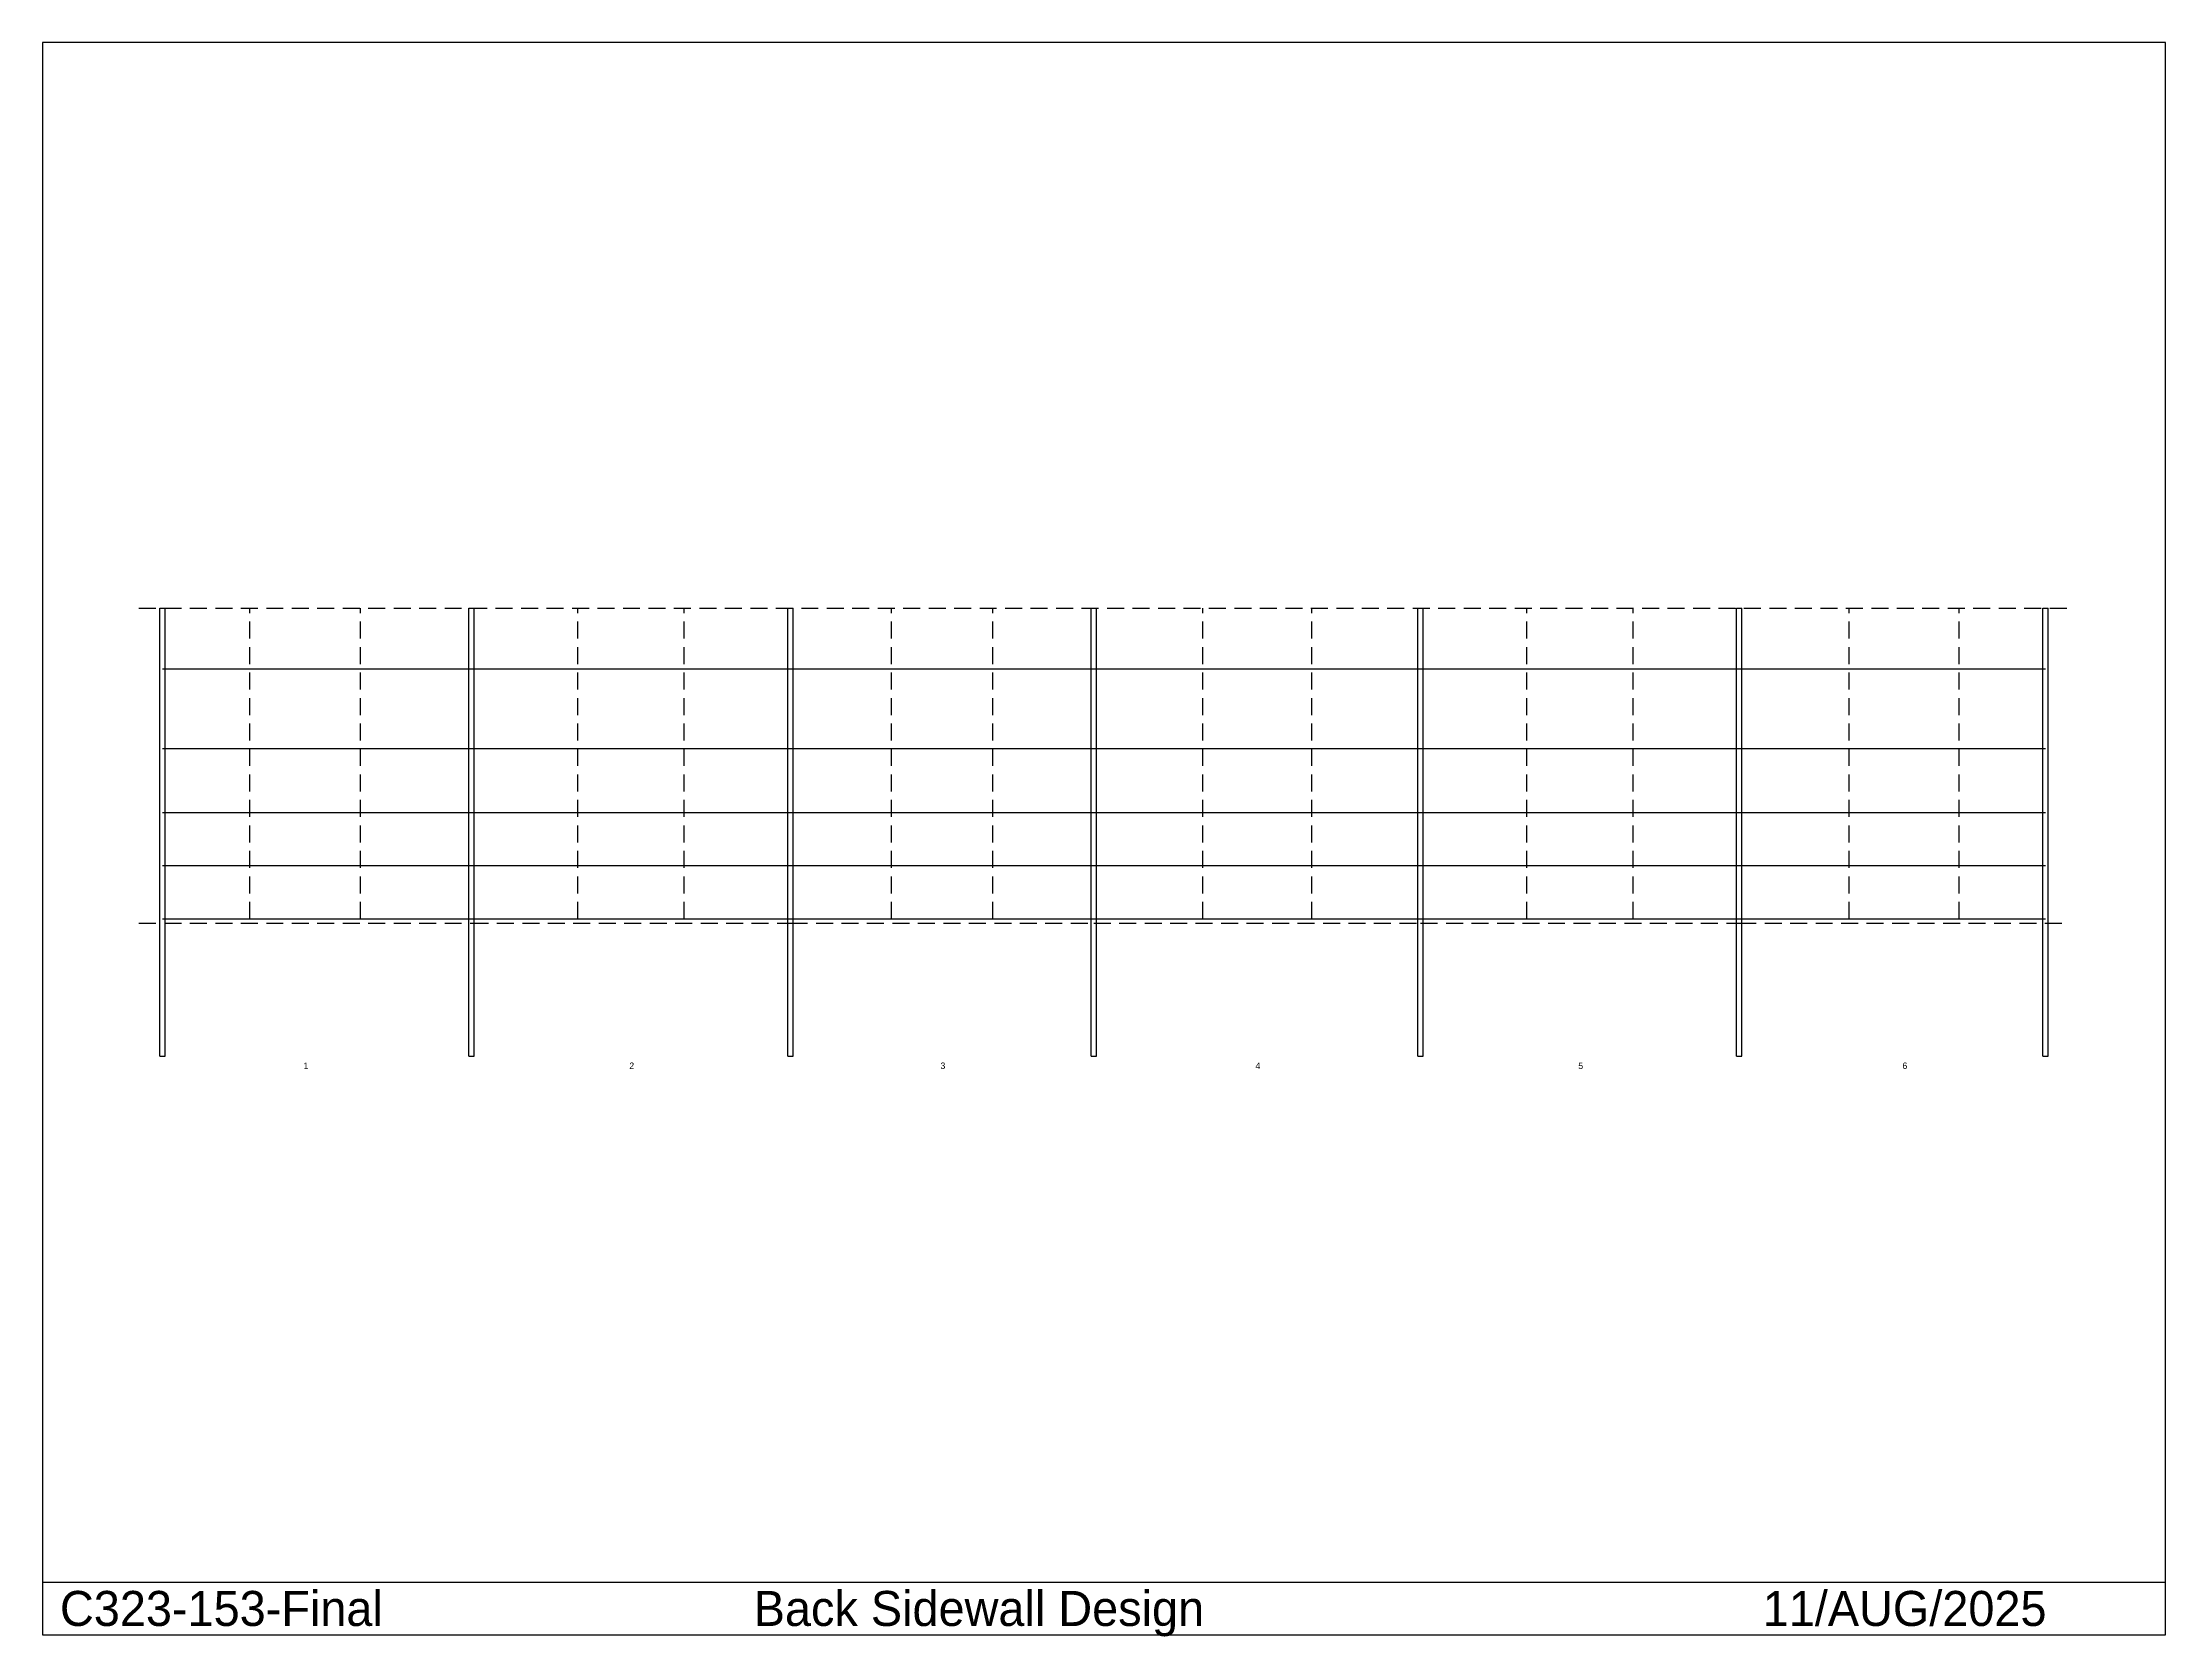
# Model space of a CAD drawing. Extents: x -1814 to 38099, y -10913 to 19056.
import ezdxf

# ---------------------------------------------------------------- set-up
doc = ezdxf.new("R2010")
doc.units = 0
doc.linetypes.add('CONTIN', pattern=[0])
doc.linetypes.add('DASHED', pattern=[478.95, 319.3, -159.65])
doc.layers.get('0').update_dxf_attribs({"linetype": 'CONTIN'})
for name, color, linetype in [('2', 7, 'CONTIN'), ('21', 7, 'CONTIN'), ('4', 5, 'CONTIN'), ('6', 5, 'DASHED'), ('8', 5, 'DASHED')]:
    doc.layers.add(name, color=color, linetype=linetype)

msp = doc.modelspace()

# ---------------------------------------------------------------- linework, layer by layer
for p, q in [((38099.254, 19055.643), (-1814.25, 19055.643)), ((-1814.25, 19055.643), (-1814.25, -10879.482)), ((38099.254, -10879.482), (38099.254, 19055.643)), ((-1814.25, -9891.623), (38099.254, -9891.623)), ((-1814.25, -10879.482), (38099.254, -10879.482))]:
    msp.add_line(p, q)
at = {"layer": '2'}
for p, q in [((440, 7280), (6250, 7280)), ((6250, 7280), (12250.001, 7280)), ((12250.001, 7280), (17950.002, 7280)), ((17950.002, 7280), (24095.002, 7280)), ((24095.002, 7280), (30085.002, 7280)), ((30085.002, 7280), (35845, 7280)), ((440, 5780), (6250, 5780)), ((6250, 5780), (12250.001, 5780)), ((12250.001, 5780), (17950.002, 5780)), ((17950.002, 5780), (24095.002, 5780)), ((24095.002, 5780), (30085.002, 5780)), ((30085.002, 5780), (35845, 5780)), ((440, 4580), (6250, 4580)), ((6250, 4580), (12250.001, 4580)), ((12250.001, 4580), (17950.002, 4580)), ((17950.002, 4580), (24095.002, 4580)), ((24095.002, 4580), (30085.002, 4580)), ((30085.002, 4580), (35845, 4580)), ((440, 3580), (6250, 3580)), ((6250, 3580), (12250.001, 3580)), ((12250.001, 3580), (17950.002, 3580)), ((17950.002, 3580), (24095.002, 3580)), ((24095.002, 3580), (30085.002, 3580)), ((30085.002, 3580), (35845, 3580)), ((440, 2580), (6250, 2580)), ((6250, 2580), (12250.001, 2580)), ((12250.001, 2580), (17950.002, 2580)), ((17950.002, 2580), (24095.002, 2580)), ((24095.002, 2580), (30085.002, 2580)), ((30085.002, 2580), (35845, 2580))]:
    msp.add_line(p, q, dxfattribs=at)
at = {"layer": '4'}
for p, q in [((389.2, 0), (389.2, 8420)), ((389.2, 8420), (490.8, 8420)), ((490.8, 0), (490.8, 8420)), ((6199.2, 0), (6199.2, 8420)), ((6199.2, 8420), (6300.8, 8420)), ((6300.8, 0), (6300.8, 8420)), ((12199.2, 0), (12199.2, 8420)), ((12199.2, 8420), (12300.801, 8420)), ((12300.801, 0), (12300.801, 8420)), ((17899.201, 0), (17899.201, 8420)), ((17899.201, 8420), (18000.801, 8420)), ((18000.801, 0), (18000.801, 8420)), ((24044.203, 0), (24044.203, 8420)), ((24044.203, 8420), (24145.803, 8420)), ((24145.803, 0), (24145.803, 8420)), ((30034.203, 0), (30034.203, 8420)), ((30034.203, 8420), (30135.801, 8420)), ((30135.801, 0), (30135.801, 8420)), ((35794.199, 0), (35794.199, 8420)), ((35794.199, 8420), (35895.797, 8420)), ((35895.797, 0), (35895.797, 8420)), ((389.2, 0), (490.8, 0)), ((6199.2, 0), (6300.8, 0)), ((12199.2, 0), (12300.801, 0)), ((17899.201, 0), (18000.801, 0)), ((24044.203, 0), (24145.803, 0)), ((30034.203, 0), (30135.801, 0)), ((35794.199, 0), (35895.797, 0))]:
    msp.add_line(p, q, dxfattribs=at)
at = {"layer": '6'}
for p, q in [((2083.333, 2580), (2083.333, 8420)), ((4166.667, 2580), (4166.667, 8420)), ((8250, 2580), (8250, 8420)), ((10250.001, 2580), (10250.001, 8420)), ((14150.001, 2580), (14150.001, 8420)), ((16050.001, 2580), (16050.001, 8420)), ((19998.334, 2580), (19998.334, 8420)), ((22046.67, 2580), (22046.67, 8420)), ((26091.67, 2580), (26091.67, 8420)), ((28088.336, 2580), (28088.336, 8420)), ((32151.668, 2580), (32151.668, 8420)), ((34218.336, 2580), (34218.336, 8420))]:
    msp.add_line(p, q, dxfattribs=at)
at = {"layer": '8'}
for p, q in [((0, 8420), (36285.004, 8420)), ((0, 2500), (6250, 2500)), ((6250, 2500), (12250.001, 2500)), ((12250.001, 2500), (17950.002, 2500)), ((17950.002, 2500), (24095.002, 2500)), ((24095.002, 2500), (30085.002, 2500)), ((30085.002, 2500), (36285.004, 2500))]:
    msp.add_line(p, q, dxfattribs=at)

# ---------------------------------------------------------------- texts
for s, p in [('C323-153-Final', (-1484.963, -10714.839)), ('Back Sidewall Design', (11556.773, -10714.839)), ('11/AUG/2025', (30525.666, -10714.839))]:
    msp.add_text(s, height=658.573).set_placement(p)
at = {"layer": '21'}
for s, p in [('  1', (3003.08, -243.84)), ('  2', (9128.08, -243.84)), ('  3', (14978.08, -243.84)), ('  4', (20900.582, -243.84)), ('  5', (26968.08, -243.84)), ('  6', (33063.082, -243.84))]:
    msp.add_text(s, height=121.92, dxfattribs=at).set_placement(p)

doc.saveas('drawing.dxf')
